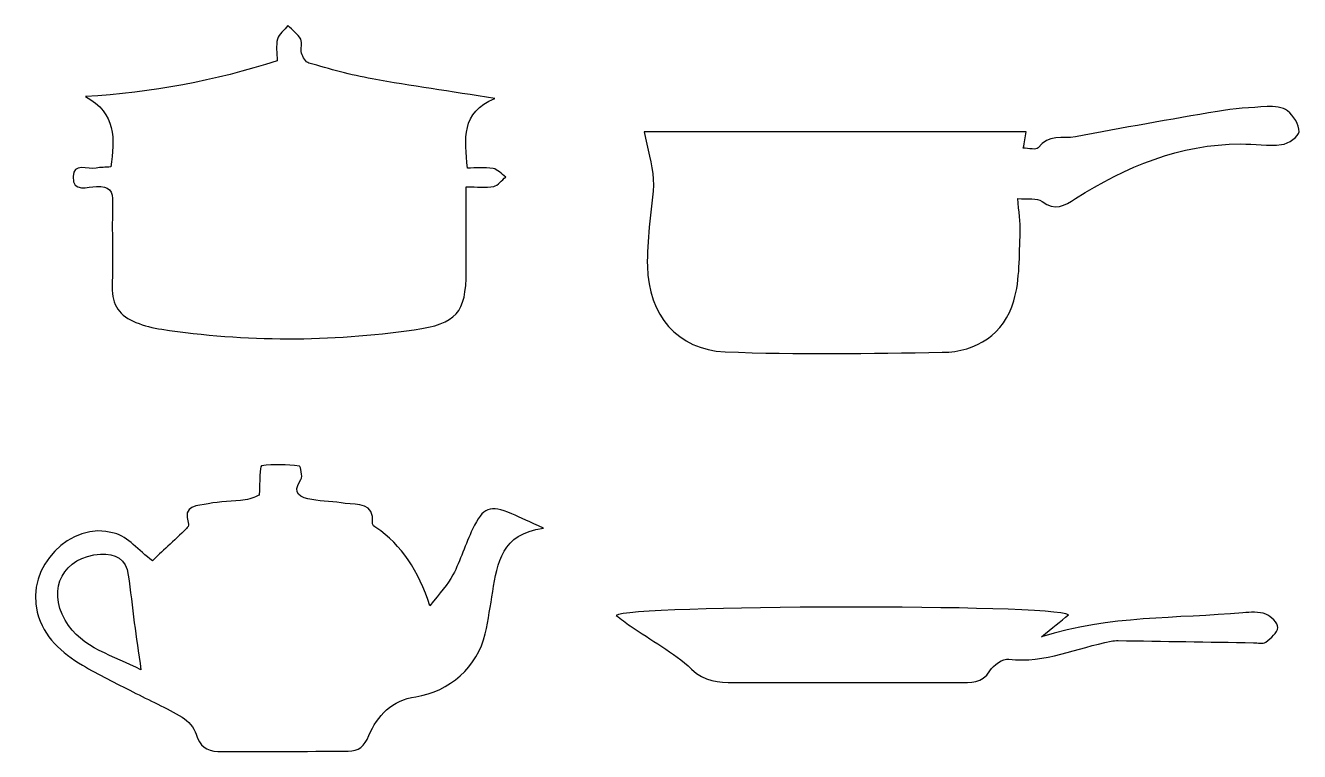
# Model space of a CAD drawing. Header units: centimetres. Extents: x -11.1 to 11.1, y -3.7 to 8.9.
import ezdxf

# ---------------------------------------------------------------- set-up
doc = ezdxf.new("R2010")
doc.units = ezdxf.units.CM
doc.header["$MEASUREMENT"] = 0
doc.layers.add('Layer 1', color=7, linetype='Continuous')

msp = doc.modelspace()

# ---------------------------------------------------------------- linework, layer by layer
at = {"layer": 'Layer 1'}
for points, knots in [([(-2.90301, 7.67874), (-3.49623, 7.43532), (-3.42278, 6.97069), (-3.3791, 6.46652), (-3.3791, 6.46652), (-3.23308, 6.46652), (-3.07964, 6.4839), (-2.93317, 6.45959), (-2.93317, 6.45959), (-2.85348, 6.44636), (-2.78564, 6.3622), (-2.71245, 6.31007), (-2.71245, 6.31007), (-2.78145, 6.25329), (-2.8439, 6.16214), (-2.92099, 6.14727), (-2.92099, 6.14727), (-3.05961, 6.1206), (-3.20706, 6.13976), (-3.40063, 6.13976), (-3.40063, 6.13976), (-3.40063, 5.6339), (-3.40063, 5.15144), (-3.40063, 4.66894), (-3.40063, 4.66894), (-3.40063, 3.94179), (-3.56803, 3.75724), (-4.30484, 3.65111), (-4.30484, 3.65111), (-5.77148, 3.43976), (-7.23753, 3.44045), (-8.70282, 3.65894), (-8.70282, 3.65894), (-8.8548, 3.68156), (-9.00733, 3.72212), (-9.15042, 3.77803), (-9.15042, 3.77803), (-9.42704, 3.88601), (-9.57534, 4.07931), (-9.5655, 4.39776), (-9.5655, 4.39776), (-9.55047, 4.88457), (-9.57122, 5.37249), (-9.55735, 5.85942), (-9.55735, 5.85942), (-9.55119, 6.0764), (-9.61715, 6.15107), (-9.8386, 6.14551), (-9.8386, 6.14551), (-9.98785, 6.14173), (-10.25521, 6.03531), (-10.24675, 6.31646), (-10.24675, 6.31646), (-10.23926, 6.56609), (-9.98939, 6.43692), (-9.8444, 6.46516), (-9.8444, 6.46516), (-9.76563, 6.48053), (-9.68345, 6.47842), (-9.58709, 6.48529), (-9.58709, 6.48529), (-9.52269, 6.96829), (-9.48829, 7.42065), (-10.02937, 7.7111), (-10.02937, 7.7111), (-8.87007, 7.77598), (-7.77869, 7.98309), (-6.69324, 8.3334), (-6.69324, 8.3334), (-6.69324, 8.46701), (-6.71724, 8.59693), (-6.68551, 8.71154), (-6.68551, 8.71154), (-6.66096, 8.80041), (-6.56687, 8.87008), (-6.50364, 8.94832), (-6.50364, 8.94832), (-6.42731, 8.86977), (-6.33182, 8.80171), (-6.28113, 8.70914), (-6.28113, 8.70914), (-6.24597, 8.64487), (-6.28904, 8.542), (-6.26645, 8.46541), (-6.26645, 8.46541), (-6.247, 8.39945), (-6.19464, 8.30917), (-6.13879, 8.29346), (-6.13879, 8.29346), (-5.77464, 8.1908), (-5.40912, 8.08592), (-5.03736, 8.0189), (-5.03736, 8.0189), (-4.36155, 7.89707), (-3.68102, 7.80113), (-2.90301, 7.67874)], [0, 0, 0, 0, 0.04, 0.04, 0.04, 0.04, 0.08, 0.08, 0.08, 0.08, 0.12, 0.12, 0.12, 0.12, 0.16, 0.16, 0.16, 0.16, 0.2, 0.2, 0.2, 0.2, 0.24, 0.24, 0.24, 0.24, 0.28, 0.28, 0.28, 0.28, 0.32, 0.32, 0.32, 0.32, 0.36, 0.36, 0.36, 0.36, 0.4, 0.4, 0.4, 0.4, 0.44, 0.44, 0.44, 0.44, 0.48, 0.48, 0.48, 0.48, 0.52, 0.52, 0.52, 0.52, 0.56, 0.56, 0.56, 0.56, 0.6, 0.6, 0.6, 0.6, 0.64, 0.64, 0.64, 0.64, 0.68, 0.68, 0.68, 0.68, 0.72, 0.72, 0.72, 0.72, 0.76, 0.76, 0.76, 0.76, 0.8, 0.8, 0.8, 0.8, 0.84, 0.84, 0.84, 0.84, 0.88, 0.88, 0.88, 0.88, 0.92, 0.92, 0.92, 0.92, 1, 1, 1, 1]), ([(-0.30197, 7.09591), (1.89965, 7.09591), (4.1108, 7.09591), (6.35243, 7.09591), (6.35243, 7.09591), (6.33518, 7.00127), (6.31978, 6.91676), (6.3006, 6.81135), (6.3006, 6.81135), (6.38926, 6.81135), (6.53124, 6.7751), (6.56071, 6.81733), (6.56071, 6.81733), (6.7315, 7.06183), (6.98926, 6.96986), (7.2087, 7.01069), (7.2087, 7.01069), (8.03251, 7.16388), (8.85684, 7.31403), (9.68311, 7.45284), (9.68311, 7.45284), (9.96788, 7.50062), (10.25837, 7.52174), (10.54713, 7.53515), (10.54713, 7.53515), (10.66717, 7.54071), (10.82002, 7.53086), (10.90313, 7.46191), (10.90313, 7.46191), (11.00645, 7.37618), (11.11104, 7.21876), (11.10427, 7.09861), (11.10427, 7.09861), (11.09953, 7.01474), (10.91512, 6.88901), (10.79939, 6.87453), (10.79939, 6.87453), (10.5659, 6.84532), (10.3246, 6.88622), (10.08644, 6.88596), (10.08644, 6.88596), (9.02438, 6.88472), (8.08987, 6.48924), (7.21029, 5.93648), (7.21029, 5.93648), (7.01736, 5.81519), (6.85622, 5.70283), (6.62672, 5.88687), (6.62672, 5.88687), (6.5425, 5.95439), (6.37568, 5.91896), (6.20355, 5.93442), (6.20355, 5.93442), (6.22165, 5.71095), (6.25631, 5.52778), (6.2471, 5.34686), (6.2471, 5.34686), (6.22667, 4.94816), (6.2466, 4.53215), (6.13619, 4.15671), (6.13619, 4.15671), (5.96371, 3.57074), (5.49357, 3.26752), (4.89098, 3.25813), (4.89098, 3.25813), (3.62987, 3.2385), (2.3667, 3.21614), (1.10733, 3.2676), (1.10733, 3.2676), (0.27572, 3.30155), (-0.22842, 3.91504), (-0.24564, 4.75493), (-0.24564, 4.75493), (-0.25032, 4.98197), (-0.23021, 5.20999), (-0.21281, 5.43687), (-0.21281, 5.43687), (-0.19133, 5.71564), (-0.12947, 5.99525), (-0.14304, 6.27163), (-0.14304, 6.27163), (-0.15632, 6.54047), (-0.24286, 6.80567), (-0.30197, 7.09591)], [0, 0, 0, 0, 0.04545455, 0.04545455, 0.04545455, 0.04545455, 0.09090909, 0.09090909, 0.09090909, 0.09090909, 0.13636364, 0.13636364, 0.13636364, 0.13636364, 0.18181818, 0.18181818, 0.18181818, 0.18181818, 0.22727273, 0.22727273, 0.22727273, 0.22727273, 0.27272727, 0.27272727, 0.27272727, 0.27272727, 0.31818182, 0.31818182, 0.31818182, 0.31818182, 0.36363636, 0.36363636, 0.36363636, 0.36363636, 0.40909091, 0.40909091, 0.40909091, 0.40909091, 0.45454545, 0.45454545, 0.45454545, 0.45454545, 0.5, 0.5, 0.5, 0.5, 0.54545455, 0.54545455, 0.54545455, 0.54545455, 0.59090909, 0.59090909, 0.59090909, 0.59090909, 0.63636364, 0.63636364, 0.63636364, 0.63636364, 0.68181818, 0.68181818, 0.68181818, 0.68181818, 0.72727273, 0.72727273, 0.72727273, 0.72727273, 0.77272727, 0.77272727, 0.77272727, 0.77272727, 0.81818182, 0.81818182, 0.81818182, 0.81818182, 0.86363636, 0.86363636, 0.86363636, 0.86363636, 0.90909091, 0.90909091, 0.90909091, 0.90909091, 1, 1, 1, 1]), ([(-7.00723, 0.77044), (-6.98969, 1.0087), (-6.99842, 1.27489), (-6.96513, 1.28024), (-6.96513, 1.28024), (-6.74976, 1.31498), (-6.52468, 1.29884), (-6.3047, 1.27841), (-6.3047, 1.27841), (-6.28615, 1.27666), (-6.24231, 1.0946), (-6.27779, 1.04148), (-6.27779, 1.04148), (-6.4463, 0.78938), (-6.28144, 0.72837), (-6.09049, 0.69443), (-6.09049, 0.69443), (-5.89748, 0.66014), (-5.69848, 0.66014), (-5.50473, 0.62902), (-5.50473, 0.62902), (-5.29052, 0.59462), (-4.99326, 0.65654), (-5.03271, 0.27469), (-5.03271, 0.27469), (-5.0348, 0.25432), (-4.99741, 0.22431), (-4.97249, 0.20751), (-4.97249, 0.20751), (-4.51794, -0.09922), (-4.23552, -0.53483), (-4.03041, -1.1566), (-4.03041, -1.1566), (-3.8592, -0.93025), (-3.71825, -0.78761), (-3.63041, -0.61756), (-3.63041, -0.61756), (-3.49775, -0.36086), (-3.41282, -0.08001), (-3.28828, 0.1814), (-3.28828, 0.1814), (-3.10611, 0.56386), (-2.99099, 0.60402), (-2.60616, 0.44657), (-2.60616, 0.44657), (-2.44836, 0.38201), (-2.29554, 0.30526), (-2.05659, 0.19556), (-2.05659, 0.19556), (-2.79068, 0.09986), (-2.85537, -0.4088), (-2.93831, -0.9054), (-2.93831, -0.9054), (-2.97929, -1.15075), (-3.01157, -1.39832), (-3.06814, -1.64015), (-3.06814, -1.64015), (-3.20302, -2.21731), (-3.68764, -2.65054), (-4.27972, -2.73743), (-4.27972, -2.73743), (-4.68906, -2.79749), (-4.94718, -3.0643), (-5.09469, -3.41373), (-5.09469, -3.41373), (-5.17467, -3.6032), (-5.27516, -3.68308), (-5.45325, -3.68443), (-5.45325, -3.68443), (-6.21025, -3.69033), (-6.96735, -3.69136), (-7.72438, -3.68874), (-7.72438, -3.68874), (-7.92147, -3.68805), (-8.04154, -3.59365), (-8.10387, -3.38984), (-8.10387, -3.38984), (-8.13882, -3.2757), (-8.24087, -3.15579), (-8.34546, -3.09417), (-8.34546, -3.09417), (-8.62251, -2.931), (-8.91836, -2.79998), (-9.20491, -2.65263), (-9.20491, -2.65263), (-9.4995, -2.50113), (-9.79948, -2.35815), (-10.08335, -2.18842), (-10.08335, -2.18842), (-10.44509, -1.97215), (-10.75476, -1.70328), (-10.86924, -1.26756), (-10.86924, -1.26756), (-11.07448, -0.48662), (-10.30181, 0.33269), (-9.52751, 0.11187), (-9.52751, 0.11187), (-9.29142, 0.04451), (-9.10333, -0.19137), (-8.8652, -0.37123), (-8.8652, -0.37123), (-8.71328, -0.22804), (-8.4915, -0.0201), (-8.27182, 0.18998), (-8.27182, 0.18998), (-8.25171, 0.20922), (-8.22737, 0.24829), (-8.23428, 0.2679), (-8.23428, 0.2679), (-8.35435, 0.61024), (-8.06971, 0.584), (-7.89384, 0.62117), (-7.89384, 0.62117), (-7.68273, 0.66575), (-7.46148, 0.65961), (-7.24696, 0.69142), (-7.24696, 0.69142), (-7.1415, 0.7071), (-7.04136, 0.75867), (-7.00723, 0.77044)], [0, 0, 0, 0, 0.03225806, 0.03225806, 0.03225806, 0.03225806, 0.06451613, 0.06451613, 0.06451613, 0.06451613, 0.09677419, 0.09677419, 0.09677419, 0.09677419, 0.12903226, 0.12903226, 0.12903226, 0.12903226, 0.16129032, 0.16129032, 0.16129032, 0.16129032, 0.19354839, 0.19354839, 0.19354839, 0.19354839, 0.22580645, 0.22580645, 0.22580645, 0.22580645, 0.25806452, 0.25806452, 0.25806452, 0.25806452, 0.29032258, 0.29032258, 0.29032258, 0.29032258, 0.32258065, 0.32258065, 0.32258065, 0.32258065, 0.35483871, 0.35483871, 0.35483871, 0.35483871, 0.38709677, 0.38709677, 0.38709677, 0.38709677, 0.41935484, 0.41935484, 0.41935484, 0.41935484, 0.4516129, 0.4516129, 0.4516129, 0.4516129, 0.48387097, 0.48387097, 0.48387097, 0.48387097, 0.51612903, 0.51612903, 0.51612903, 0.51612903, 0.5483871, 0.5483871, 0.5483871, 0.5483871, 0.58064516, 0.58064516, 0.58064516, 0.58064516, 0.61290323, 0.61290323, 0.61290323, 0.61290323, 0.64516129, 0.64516129, 0.64516129, 0.64516129, 0.67741935, 0.67741935, 0.67741935, 0.67741935, 0.70967742, 0.70967742, 0.70967742, 0.70967742, 0.74193548, 0.74193548, 0.74193548, 0.74193548, 0.77419355, 0.77419355, 0.77419355, 0.77419355, 0.80645161, 0.80645161, 0.80645161, 0.80645161, 0.83870968, 0.83870968, 0.83870968, 0.83870968, 0.87096774, 0.87096774, 0.87096774, 0.87096774, 0.90322581, 0.90322581, 0.90322581, 0.90322581, 0.93548387, 0.93548387, 0.93548387, 0.93548387, 1, 1, 1, 1]), ([(-9.06396, -2.27182), (-9.10809, -1.95755), (-9.14545, -1.7036), (-9.17913, -1.4492), (-9.17913, -1.4492), (-9.21572, -1.1726), (-9.24485, -0.89498), (-9.2847, -0.61894), (-9.2847, -0.61894), (-9.32486, -0.34062), (-9.50438, -0.24053), (-9.76984, -0.25622), (-9.76984, -0.25622), (-10.40757, -0.29382), (-10.70699, -0.8528), (-10.38336, -1.40668), (-10.38336, -1.40668), (-10.08724, -1.91344), (-9.53519, -2.01332), (-9.06396, -2.27182)], [0, 0, 0, 0, 0.16666667, 0.16666667, 0.16666667, 0.16666667, 0.33333333, 0.33333333, 0.33333333, 0.33333333, 0.5, 0.5, 0.5, 0.5, 0.66666667, 0.66666667, 0.66666667, 0.66666667, 1, 1, 1, 1]), ([(-0.78632, -1.32408), (-0.57629, -1.13874), (6.81569, -1.12085), (7.08784, -1.31138), (7.08784, -1.31138), (6.94483, -1.42782), (6.80987, -1.53773), (6.61773, -1.69423), (6.61773, -1.69423), (7.80925, -1.3204), (8.97644, -1.37977), (10.1251, -1.27603), (10.1251, -1.27603), (10.25744, -1.2641), (10.40318, -1.256), (10.52309, -1.29976), (10.52309, -1.29976), (10.61432, -1.33307), (10.7373, -1.45571), (10.73232, -1.53109), (10.73232, -1.53109), (10.72626, -1.62234), (10.61125, -1.72027), (10.522, -1.78657), (10.522, -1.78657), (10.4748, -1.82163), (10.38217, -1.79792), (10.31004, -1.79684), (10.31004, -1.79684), (9.52428, -1.78509), (8.73847, -1.77231), (7.95268, -1.76075), (7.95268, -1.76075), (7.9114, -1.76017), (7.86944, -1.7644), (7.82891, -1.77194), (7.82891, -1.77194), (7.23799, -1.88172), (6.67937, -2.16172), (6.04983, -2.08351), (6.04983, -2.08351), (5.9459, -2.07065), (5.77805, -2.18545), (5.71767, -2.2874), (5.71767, -2.2874), (5.58175, -2.51674), (5.38416, -2.48925), (5.17964, -2.48907), (5.17964, -2.48907), (3.874, -2.4882), (2.56836, -2.48666), (1.26272, -2.49013), (1.26272, -2.49013), (0.9884, -2.4909), (0.75607, -2.47963), (0.52181, -2.25613), (0.52181, -2.25613), (0.21116, -1.95974), (-0.18434, -1.75252), (-0.54245, -1.50556), (-0.54245, -1.50556), (-0.62428, -1.44904), (-0.70223, -1.38684), (-0.78632, -1.32408)], [0, 0, 0, 0, 0.05882353, 0.05882353, 0.05882353, 0.05882353, 0.11764706, 0.11764706, 0.11764706, 0.11764706, 0.17647059, 0.17647059, 0.17647059, 0.17647059, 0.23529412, 0.23529412, 0.23529412, 0.23529412, 0.29411765, 0.29411765, 0.29411765, 0.29411765, 0.35294118, 0.35294118, 0.35294118, 0.35294118, 0.41176471, 0.41176471, 0.41176471, 0.41176471, 0.47058824, 0.47058824, 0.47058824, 0.47058824, 0.52941176, 0.52941176, 0.52941176, 0.52941176, 0.58823529, 0.58823529, 0.58823529, 0.58823529, 0.64705882, 0.64705882, 0.64705882, 0.64705882, 0.70588235, 0.70588235, 0.70588235, 0.70588235, 0.76470588, 0.76470588, 0.76470588, 0.76470588, 0.82352941, 0.82352941, 0.82352941, 0.82352941, 0.88235294, 0.88235294, 0.88235294, 0.88235294, 1, 1, 1, 1])]:
    msp.add_open_spline(points, degree=3, knots=knots, dxfattribs=at)

doc.saveas('drawing.dxf')
